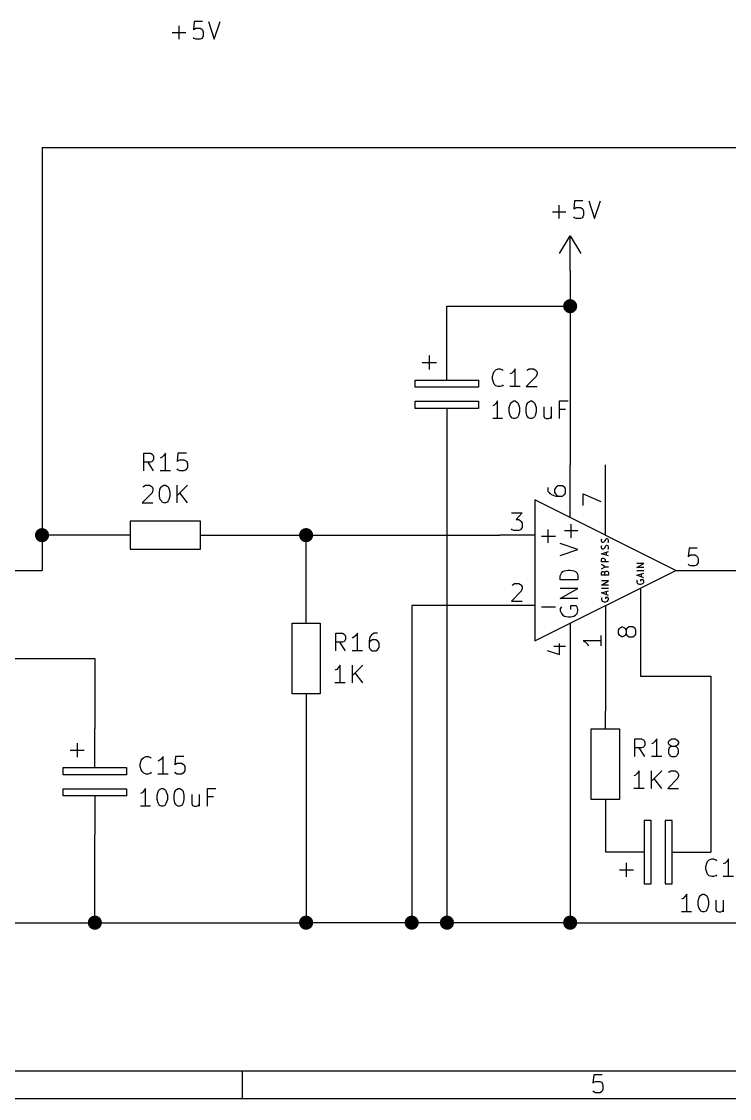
# Model space of a CAD drawing. Extents: x 10 to 410, y -287 to -10.
# Drawn here: x 194.1 to 245.2, y -287 to -209.3 of the extents above; entities that cross this region are included whole.
import ezdxf

# ---------------------------------------------------------------- set-up
doc = ezdxf.new("R2010")
doc.units = 0
doc.header["$MEASUREMENT"] = 0
for name, color, linetype in [('CYAN2', 4, 'CONTINUOUS'), ('GREEN2', 3, 'CONTINUOUS'), ('LYELLOW', 51, 'CONTINUOUS'), ('RED2', 1, 'CONTINUOUS')]:
    doc.layers.add(name, color=color, linetype=linetype)

msp = doc.modelspace()

# ---------------------------------------------------------------- linework, layer by layer
at = {"layer": 'CYAN2', "linetype": 'CONTINUOUS'}
for p, q in [((206.553, -209.347), (206.502, -209.956)), ((207.162, -209.347), (206.553, -209.347)), ((207.594, -209.347), (208.001, -210.617)), ((208.001, -210.617), (208.432, -209.347)), ((204.978, -210.134), (205.943, -210.134)), ((205.461, -210.617), (205.461, -209.652)), ((206.502, -209.956), (206.553, -209.906)), ((206.553, -209.906), (206.68, -209.829)), ((206.68, -209.829), (206.985, -209.829)), ((206.985, -209.829), (207.112, -209.906)), ((207.112, -209.906), (207.162, -209.956)), ((207.162, -209.956), (207.213, -210.083)), ((207.213, -210.388), (207.162, -210.49)), ((207.213, -210.083), (207.213, -210.388)), ((206.553, -210.566), (206.502, -210.49)), ((206.68, -210.617), (206.553, -210.566)), ((206.985, -210.617), (206.68, -210.617)), ((207.112, -210.566), (206.985, -210.617)), ((207.162, -210.49), (207.112, -210.566)), ((232.893, -223.545), (232.893, -222.58)), ((233.985, -222.275), (233.934, -222.885)), ((233.934, -222.885), (233.985, -222.834)), ((234.594, -222.275), (233.985, -222.275)), ((233.985, -222.834), (234.112, -222.758)), ((234.112, -222.758), (234.417, -222.758)), ((234.417, -222.758), (234.544, -222.834)), ((234.544, -222.834), (234.594, -222.885)), ((235.026, -222.275), (235.433, -223.545)), ((235.433, -223.545), (235.864, -222.275)), ((232.41, -223.063), (233.375, -223.063)), ((233.985, -223.495), (233.934, -223.418)), ((234.112, -223.545), (233.985, -223.495)), ((234.417, -223.545), (234.112, -223.545)), ((234.544, -223.495), (234.417, -223.545)), ((234.594, -223.418), (234.544, -223.495)), ((234.594, -222.885), (234.645, -223.012)), ((234.645, -223.317), (234.594, -223.418)), ((234.645, -223.012), (234.645, -223.317)), ((228.194, -234.569), (228.321, -234.467)), ((228.321, -234.467), (228.498, -234.391)), ((228.498, -234.391), (228.625, -234.391)), ((228.625, -234.391), (228.803, -234.467)), ((228.803, -234.467), (228.854, -234.518)), ((229.718, -234.391), (229.591, -234.569)), ((229.718, -235.661), (229.718, -234.391)), ((230.556, -234.518), (230.607, -234.467)), ((230.607, -234.467), (230.734, -234.391)), ((230.734, -234.391), (231.038, -234.391)), ((231.038, -234.391), (231.165, -234.467)), ((231.165, -234.467), (231.216, -234.518)), ((228.067, -234.95), (228.143, -234.696)), ((228.067, -235.128), (228.067, -234.95)), ((228.143, -235.356), (228.067, -235.128)), ((228.143, -234.696), (228.194, -234.569)), ((229.464, -234.696), (229.337, -234.747)), ((229.591, -234.569), (229.464, -234.696)), ((231.216, -234.95), (230.505, -235.661)), ((231.216, -234.518), (231.292, -234.645)), ((231.292, -234.747), (231.216, -234.95)), ((231.292, -234.645), (231.292, -234.747)), ((228.194, -235.483), (228.143, -235.356)), ((228.321, -235.61), (228.194, -235.483)), ((228.498, -235.661), (228.321, -235.61)), ((228.625, -235.661), (228.498, -235.661)), ((228.803, -235.61), (228.625, -235.661)), ((228.854, -235.534), (228.803, -235.61)), ((230.073, -235.661), (229.337, -235.661)), ((230.505, -235.661), (231.292, -235.661)), ((228.448, -236.703), (228.321, -236.88)), ((228.448, -237.973), (228.448, -236.703)), ((229.413, -236.83), (229.464, -236.779)), ((229.464, -236.779), (229.591, -236.703)), ((229.591, -236.703), (229.718, -236.703)), ((229.718, -236.703), (229.845, -236.779)), ((229.845, -236.779), (229.895, -236.83)), ((230.632, -236.83), (230.683, -236.779)), ((230.683, -236.779), (230.81, -236.703)), ((230.81, -236.703), (230.911, -236.703)), ((230.911, -236.703), (231.038, -236.779)), ((231.038, -236.779), (231.115, -236.83)), ((232.918, -237.973), (232.918, -236.703)), ((232.918, -236.703), (233.528, -236.703)), ((228.194, -237.007), (228.092, -237.058)), ((228.321, -236.88), (228.194, -237.007)), ((229.286, -237.185), (229.362, -236.957)), ((229.286, -237.49), (229.286, -237.185)), ((229.362, -237.744), (229.286, -237.49)), ((229.362, -236.957), (229.413, -236.83)), ((229.895, -236.83), (229.946, -236.957)), ((229.946, -236.957), (230.022, -237.185)), ((230.022, -237.49), (229.946, -237.744)), ((230.022, -237.185), (230.022, -237.49)), ((230.505, -237.185), (230.556, -236.957)), ((230.505, -237.49), (230.505, -237.185)), ((230.556, -237.744), (230.505, -237.49)), ((230.556, -236.957), (230.632, -236.83)), ((231.115, -236.83), (231.165, -236.957)), ((231.165, -236.957), (231.216, -237.185)), ((231.216, -237.49), (231.165, -237.744)), ((231.216, -237.185), (231.216, -237.49)), ((231.775, -237.134), (231.775, -237.795)), ((232.308, -237.134), (232.308, -237.973)), ((233.35, -237.312), (232.918, -237.312)), ((228.803, -237.973), (228.092, -237.973)), ((229.413, -237.846), (229.362, -237.744)), ((229.464, -237.922), (229.413, -237.846)), ((229.591, -237.973), (229.464, -237.922)), ((229.718, -237.973), (229.591, -237.973)), ((229.845, -237.922), (229.718, -237.973)), ((229.895, -237.846), (229.845, -237.922)), ((229.946, -237.744), (229.895, -237.846)), ((230.632, -237.846), (230.556, -237.744)), ((230.683, -237.922), (230.632, -237.846)), ((230.81, -237.973), (230.683, -237.922)), ((230.911, -237.973), (230.81, -237.973)), ((231.038, -237.922), (230.911, -237.973)), ((231.115, -237.846), (231.038, -237.922)), ((231.165, -237.744), (231.115, -237.846)), ((231.775, -237.795), (231.826, -237.922)), ((231.826, -237.922), (231.953, -237.973)), ((231.953, -237.973), (232.131, -237.973)), ((232.131, -237.973), (232.258, -237.922)), ((232.258, -237.922), (232.308, -237.846)), ((202.921, -241.732), (202.921, -240.462)), ((202.921, -240.462), (203.403, -240.462)), ((203.403, -240.462), (203.53, -240.538)), ((203.53, -240.538), (203.581, -240.589)), ((203.581, -240.589), (203.632, -240.716)), ((204.368, -240.64), (204.241, -240.767)), ((204.495, -240.462), (204.368, -240.64)), ((204.495, -241.732), (204.495, -240.462)), ((205.384, -240.462), (205.334, -241.071)), ((205.994, -240.462), (205.384, -240.462)), ((203.403, -241.122), (202.921, -241.122)), ((203.632, -241.732), (203.225, -241.122)), ((203.53, -241.071), (203.403, -241.122)), ((203.581, -241.021), (203.53, -241.071)), ((203.632, -240.894), (203.581, -241.021)), ((203.632, -240.716), (203.632, -240.894)), ((204.241, -240.767), (204.114, -240.817)), ((205.334, -241.071), (205.384, -241.021)), ((205.384, -241.021), (205.511, -240.944)), ((205.511, -240.944), (205.816, -240.944)), ((205.816, -240.944), (205.943, -241.021)), ((205.943, -241.021), (205.994, -241.071)), ((205.994, -241.071), (206.07, -241.198)), ((206.07, -241.198), (206.07, -241.503)), ((204.851, -241.732), (204.114, -241.732)), ((205.384, -241.681), (205.334, -241.605)), ((205.511, -241.732), (205.384, -241.681)), ((205.816, -241.732), (205.511, -241.732)), ((205.943, -241.681), (205.816, -241.732)), ((205.994, -241.605), (205.943, -241.681)), ((206.07, -241.503), (205.994, -241.605)), ((202.844, -242.9), (202.921, -242.849)), ((202.921, -242.849), (203.048, -242.773)), ((203.048, -242.773), (203.327, -242.773)), ((203.327, -242.773), (203.454, -242.849)), ((203.454, -242.849), (203.53, -242.9)), ((203.53, -242.9), (203.581, -243.027)), ((203.581, -243.027), (203.581, -243.129)), ((204.064, -243.256), (204.114, -243.027)), ((204.114, -243.027), (204.191, -242.9)), ((204.191, -242.9), (204.241, -242.849)), ((204.241, -242.849), (204.368, -242.773)), ((204.368, -242.773), (204.495, -242.773)), ((204.495, -242.773), (204.597, -242.849)), ((204.597, -242.849), (204.673, -242.9)), ((204.673, -242.9), (204.724, -243.027)), ((204.724, -243.027), (204.8, -243.256)), ((205.334, -244.043), (205.334, -242.773)), ((206.07, -242.773), (205.334, -243.51)), ((203.53, -243.332), (202.794, -244.043)), ((203.581, -243.129), (203.53, -243.332)), ((204.064, -243.561), (204.064, -243.256)), ((204.114, -243.815), (204.064, -243.561)), ((204.8, -243.561), (204.724, -243.815)), ((204.8, -243.256), (204.8, -243.561)), ((206.07, -244.043), (205.511, -243.332)), ((202.794, -244.043), (203.581, -244.043)), ((204.191, -243.916), (204.114, -243.815)), ((204.241, -243.992), (204.191, -243.916)), ((204.368, -244.043), (204.241, -243.992)), ((204.495, -244.043), (204.368, -244.043)), ((204.597, -243.992), (204.495, -244.043)), ((204.673, -243.916), (204.597, -243.992)), ((204.724, -243.815), (204.673, -243.916)), ((232.105, -246.939), (232.105, -245.974)), ((234.239, -246.075), (233.274, -246.075)), ((233.756, -246.583), (233.756, -245.593)), ((231.623, -246.456), (232.613, -246.456)), ((235.941, -246.71), (235.966, -246.634)), ((235.941, -246.812), (235.941, -246.71)), ((235.966, -246.863), (235.941, -246.812)), ((235.966, -246.888), (235.966, -246.863)), ((236.017, -246.913), (235.966, -246.888)), ((236.068, -246.913), (236.017, -246.913)), ((236.118, -246.888), (236.068, -246.913)), ((236.144, -246.863), (236.118, -246.888)), ((236.169, -246.812), (236.144, -246.863)), ((236.195, -246.736), (236.169, -246.812)), ((236.22, -246.685), (236.195, -246.736)), ((236.245, -246.659), (236.22, -246.685)), ((236.296, -246.634), (236.245, -246.659)), ((236.347, -246.634), (236.296, -246.634)), ((236.398, -246.659), (236.347, -246.634)), ((236.423, -246.685), (236.398, -246.659)), ((236.449, -246.736), (236.423, -246.685)), ((236.423, -246.913), (236.449, -246.837)), ((236.449, -246.837), (236.449, -246.736)), ((234.239, -247.421), (232.969, -246.99)), ((232.969, -247.853), (234.239, -247.421)), ((235.941, -247.193), (235.966, -247.117)), ((235.941, -247.294), (235.941, -247.193)), ((235.966, -247.345), (235.941, -247.294)), ((235.941, -247.726), (236.449, -247.548)), ((235.966, -247.371), (235.966, -247.345)), ((236.017, -247.396), (235.966, -247.371)), ((236.068, -247.396), (236.017, -247.396)), ((236.118, -247.371), (236.068, -247.396)), ((236.144, -247.345), (236.118, -247.371)), ((236.169, -247.294), (236.144, -247.345)), ((236.195, -247.218), (236.169, -247.294)), ((236.22, -247.167), (236.195, -247.218)), ((236.245, -247.142), (236.22, -247.167)), ((236.296, -247.117), (236.245, -247.142)), ((236.347, -247.117), (236.296, -247.117)), ((236.296, -247.828), (236.296, -247.599)), ((236.398, -247.142), (236.347, -247.117)), ((236.423, -247.167), (236.398, -247.142)), ((236.449, -247.218), (236.423, -247.167)), ((236.423, -247.396), (236.449, -247.32)), ((236.449, -247.32), (236.449, -247.218)), ((236.449, -247.879), (235.941, -247.726)), ((235.941, -248.133), (235.966, -248.082)), ((235.941, -248.31), (235.941, -248.133)), ((236.449, -248.31), (235.941, -248.31)), ((235.966, -248.056), (236.017, -248.031)), ((235.966, -248.082), (235.966, -248.056)), ((236.017, -248.031), (236.093, -248.031)), ((236.093, -248.031), (236.144, -248.056)), ((236.144, -248.056), (236.169, -248.082)), ((236.169, -248.082), (236.195, -248.133)), ((236.195, -248.133), (236.195, -248.31)), ((238.481, -248.717), (238.989, -248.412)), ((238.989, -248.412), (238.481, -248.412)), ((232.969, -249.301), (233.045, -249.123)), ((233.045, -249.123), (233.147, -248.996)), ((233.147, -248.996), (233.274, -248.945)), ((233.274, -248.945), (233.528, -248.895)), ((233.528, -248.895), (233.705, -248.895)), ((233.705, -248.895), (233.934, -248.945)), ((233.934, -248.945), (234.061, -248.996)), ((234.061, -248.996), (234.188, -249.123)), ((234.188, -249.123), (234.239, -249.301)), ((236.195, -248.666), (235.941, -248.488)), ((235.941, -248.818), (236.195, -248.666)), ((235.941, -249.098), (235.966, -249.047)), ((235.941, -249.276), (235.941, -249.098)), ((235.966, -249.022), (236.017, -248.996)), ((235.966, -249.047), (235.966, -249.022)), ((236.017, -248.996), (236.068, -248.996)), ((236.068, -248.996), (236.118, -249.022)), ((236.118, -249.022), (236.144, -249.047)), ((236.144, -249.047), (236.169, -249.098)), ((236.169, -249.098), (236.195, -249.022)), ((236.169, -249.098), (236.169, -249.276)), ((236.195, -248.666), (236.449, -248.666)), ((236.195, -249.022), (236.22, -248.996)), ((236.22, -248.996), (236.271, -248.971)), ((236.271, -248.971), (236.347, -248.971)), ((236.347, -248.971), (236.398, -248.996)), ((236.398, -248.996), (236.423, -249.022)), ((236.423, -249.022), (236.449, -249.072)), ((236.449, -249.072), (236.449, -249.276)), ((238.989, -248.717), (238.481, -248.717)), ((238.989, -248.945), (238.481, -248.945)), ((238.481, -249.276), (238.989, -249.123)), ((238.836, -249.403), (238.836, -249.174)), ((232.969, -249.606), (232.969, -249.301)), ((234.239, -249.606), (232.969, -249.606)), ((234.239, -249.301), (234.239, -249.606)), ((236.449, -249.276), (235.941, -249.276)), ((235.941, -249.987), (236.449, -249.682)), ((236.449, -249.682), (235.941, -249.682)), ((236.449, -249.987), (235.941, -249.987)), ((238.989, -249.453), (238.481, -249.276)), ((238.506, -249.631), (238.481, -249.682)), ((238.481, -249.682), (238.481, -249.758)), ((238.481, -249.758), (238.506, -249.809)), ((238.506, -249.809), (238.531, -249.86)), ((238.531, -249.86), (238.582, -249.885)), ((238.582, -249.885), (238.684, -249.911)), ((238.684, -249.911), (238.76, -249.911)), ((238.938, -249.606), (238.76, -249.606)), ((238.76, -249.606), (238.76, -249.707)), ((238.76, -249.911), (238.862, -249.885)), ((238.862, -249.885), (238.912, -249.86)), ((238.912, -249.86), (238.963, -249.809)), ((238.963, -249.631), (238.938, -249.606)), ((238.989, -249.707), (238.963, -249.631)), ((238.963, -249.809), (238.989, -249.758)), ((238.989, -249.758), (238.989, -249.707)), ((232.969, -250.952), (234.239, -250.215)), ((234.239, -250.215), (232.969, -250.215)), ((236.449, -250.215), (235.941, -250.215)), ((235.941, -250.546), (236.449, -250.393)), ((236.449, -250.723), (235.941, -250.546)), ((236.296, -250.673), (236.296, -250.444)), ((231.623, -251.536), (232.613, -251.536)), ((234.239, -250.952), (232.969, -250.952)), ((233.045, -251.536), (232.969, -251.663)), ((234.112, -251.485), (233.705, -251.485)), ((233.705, -251.485), (233.705, -251.739)), ((234.188, -251.536), (234.112, -251.485)), ((234.239, -251.739), (234.188, -251.536)), ((235.966, -250.901), (235.941, -250.952)), ((235.941, -250.952), (235.941, -251.028)), ((235.941, -251.028), (235.966, -251.079)), ((235.966, -251.079), (235.991, -251.13)), ((235.991, -251.13), (236.042, -251.155)), ((236.042, -251.155), (236.144, -251.181)), ((236.144, -251.181), (236.22, -251.181)), ((236.398, -250.876), (236.22, -250.876)), ((236.22, -250.876), (236.22, -250.977)), ((236.22, -251.181), (236.322, -251.155)), ((236.322, -251.155), (236.372, -251.13)), ((236.372, -251.13), (236.423, -251.079)), ((236.423, -250.901), (236.398, -250.876)), ((236.449, -250.977), (236.423, -250.901)), ((236.423, -251.079), (236.449, -251.028)), ((236.449, -251.028), (236.449, -250.977)), ((232.969, -251.663), (232.969, -251.841)), ((232.969, -251.841), (233.045, -252.019)), ((233.045, -252.019), (233.147, -252.146)), ((233.147, -252.146), (233.274, -252.222)), ((233.274, -252.222), (233.528, -252.273)), ((233.528, -252.273), (233.705, -252.273)), ((233.705, -252.273), (233.934, -252.222)), ((233.934, -252.222), (234.061, -252.146)), ((234.061, -252.146), (234.188, -252.019)), ((234.188, -252.019), (234.239, -251.841)), ((234.239, -251.841), (234.239, -251.739)), ((216.764, -254.711), (216.764, -253.441)), ((216.764, -253.441), (217.246, -253.441)), ((217.246, -253.441), (217.373, -253.517)), ((217.373, -253.517), (217.424, -253.568)), ((217.424, -253.568), (217.475, -253.695)), ((217.475, -253.873), (217.424, -254)), ((217.475, -253.695), (217.475, -253.873)), ((218.084, -253.746), (217.957, -253.797)), ((218.211, -253.619), (218.084, -253.746)), ((218.338, -253.441), (218.211, -253.619)), ((218.338, -254.711), (218.338, -253.441)), ((219.227, -253.746), (219.177, -254)), ((219.354, -253.568), (219.227, -253.746)), ((219.431, -253.517), (219.354, -253.568)), ((219.532, -253.441), (219.431, -253.517)), ((219.786, -253.441), (219.532, -253.441)), ((217.246, -254.102), (216.764, -254.102)), ((217.475, -254.711), (217.068, -254.102)), ((217.373, -254.051), (217.246, -254.102)), ((217.424, -254), (217.373, -254.051)), ((219.177, -254), (219.177, -254.483)), ((219.227, -254.051), (219.177, -254.178)), ((219.177, -254.483), (219.227, -254.584)), ((219.304, -254), (219.227, -254.051)), ((219.227, -254.584), (219.304, -254.66)), ((219.431, -253.924), (219.304, -254)), ((219.304, -254.66), (219.431, -254.711)), ((219.659, -253.924), (219.431, -253.924)), ((219.786, -254), (219.659, -253.924)), ((219.659, -254.711), (219.786, -254.66)), ((219.837, -254.051), (219.786, -254)), ((219.786, -254.66), (219.837, -254.584)), ((219.913, -254.178), (219.837, -254.051)), ((219.837, -254.584), (219.913, -254.483)), ((219.913, -254.483), (219.913, -254.178)), ((218.694, -254.711), (217.957, -254.711)), ((219.431, -254.711), (219.659, -254.711)), ((216.84, -256.057), (216.713, -256.108)), ((216.967, -255.93), (216.84, -256.057)), ((217.094, -255.753), (216.967, -255.93)), ((217.094, -257.023), (217.094, -255.753)), ((217.983, -257.023), (217.983, -255.753)), ((218.719, -255.753), (217.983, -256.489)), ((218.719, -257.023), (218.161, -256.311)), ((217.449, -257.023), (216.713, -257.023)), ((238.354, -262.331), (238.354, -261.061)), ((238.354, -261.061), (238.836, -261.061)), ((238.836, -261.061), (238.963, -261.137)), ((238.963, -261.671), (238.836, -261.722)), ((238.963, -261.137), (239.014, -261.188)), ((239.014, -261.62), (238.963, -261.671)), ((239.014, -261.188), (239.065, -261.315)), ((239.065, -261.493), (239.014, -261.62)), ((239.065, -261.315), (239.065, -261.493)), ((239.674, -261.366), (239.547, -261.417)), ((239.801, -261.239), (239.674, -261.366)), ((239.928, -261.061), (239.801, -261.239)), ((239.928, -262.331), (239.928, -261.061)), ((240.767, -261.315), (240.817, -261.188)), ((240.767, -261.366), (240.767, -261.315)), ((240.817, -261.493), (240.767, -261.366)), ((240.817, -261.188), (240.894, -261.137)), ((240.894, -261.544), (240.817, -261.493)), ((240.894, -261.671), (240.817, -261.722)), ((240.894, -261.137), (241.021, -261.061)), ((241.021, -261.62), (240.894, -261.544)), ((241.021, -261.62), (240.894, -261.671)), ((241.021, -261.061), (241.249, -261.061)), ((241.249, -261.62), (241.021, -261.62)), ((241.249, -261.061), (241.376, -261.137)), ((241.376, -261.544), (241.249, -261.62)), ((241.376, -261.671), (241.249, -261.62)), ((241.376, -261.137), (241.427, -261.188)), ((241.427, -261.493), (241.376, -261.544)), ((241.427, -261.722), (241.376, -261.671)), ((241.427, -261.188), (241.503, -261.315)), ((241.503, -261.366), (241.427, -261.493)), ((241.503, -261.315), (241.503, -261.366)), ((202.794, -262.509), (202.921, -262.407)), ((202.921, -262.407), (203.098, -262.331)), ((203.098, -262.331), (203.225, -262.331)), ((203.225, -262.331), (203.403, -262.407)), ((203.403, -262.407), (203.454, -262.458)), ((204.318, -262.331), (204.191, -262.509)), ((204.318, -263.601), (204.318, -262.331)), ((205.207, -262.331), (205.156, -262.941)), ((205.816, -262.331), (205.207, -262.331)), ((238.836, -261.722), (238.354, -261.722)), ((239.065, -262.331), (238.658, -261.722)), ((240.284, -262.331), (239.547, -262.331)), ((240.817, -261.722), (240.767, -261.849)), ((240.767, -261.849), (240.767, -262.103)), ((240.767, -262.103), (240.817, -262.204)), ((240.817, -262.204), (240.894, -262.28)), ((240.894, -262.28), (241.021, -262.331)), ((241.021, -262.331), (241.249, -262.331)), ((241.249, -262.331), (241.376, -262.28)), ((241.376, -262.28), (241.427, -262.204)), ((241.503, -261.849), (241.427, -261.722)), ((241.427, -262.204), (241.503, -262.103)), ((241.503, -262.103), (241.503, -261.849)), ((202.667, -262.89), (202.743, -262.636)), ((202.667, -263.068), (202.667, -262.89)), ((202.743, -263.296), (202.667, -263.068)), ((202.743, -262.636), (202.794, -262.509)), ((204.064, -262.636), (203.937, -262.687)), ((204.191, -262.509), (204.064, -262.636)), ((205.156, -262.941), (205.207, -262.89)), ((205.207, -262.89), (205.334, -262.814)), ((205.334, -262.814), (205.638, -262.814)), ((205.638, -262.814), (205.765, -262.89)), ((205.765, -262.89), (205.816, -262.941)), ((205.816, -262.941), (205.892, -263.068)), ((205.892, -263.068), (205.892, -263.373)), ((202.794, -263.423), (202.743, -263.296)), ((202.921, -263.55), (202.794, -263.423)), ((203.098, -263.601), (202.921, -263.55)), ((203.225, -263.601), (203.098, -263.601)), ((203.403, -263.55), (203.225, -263.601)), ((203.454, -263.474), (203.403, -263.55)), ((204.673, -263.601), (203.937, -263.601)), ((205.207, -263.55), (205.156, -263.474)), ((205.334, -263.601), (205.207, -263.55)), ((205.638, -263.601), (205.334, -263.601)), ((205.765, -263.55), (205.638, -263.601)), ((205.816, -263.474), (205.765, -263.55)), ((205.892, -263.373), (205.816, -263.474)), ((238.404, -263.677), (238.277, -263.728)), ((238.531, -263.55), (238.404, -263.677)), ((238.658, -263.373), (238.531, -263.55)), ((238.658, -264.643), (238.658, -263.373)), ((239.547, -264.643), (239.547, -263.373)), ((240.284, -263.373), (239.547, -264.109)), ((240.284, -264.643), (239.751, -263.931)), ((241.427, -263.931), (240.716, -264.643)), ((240.767, -263.5), (240.817, -263.449)), ((240.817, -263.449), (240.944, -263.373)), ((240.944, -263.373), (241.249, -263.373)), ((241.249, -263.373), (241.376, -263.449)), ((241.376, -263.449), (241.427, -263.5)), ((241.427, -263.5), (241.503, -263.627)), ((241.503, -263.728), (241.427, -263.931)), ((241.503, -263.627), (241.503, -263.728)), ((203.048, -264.643), (202.921, -264.82)), ((203.048, -265.913), (203.048, -264.643)), ((203.962, -264.897), (204.013, -264.77)), ((204.013, -264.77), (204.064, -264.719)), ((204.064, -264.719), (204.191, -264.643)), ((204.191, -264.643), (204.318, -264.643)), ((204.318, -264.643), (204.445, -264.719)), ((204.445, -264.719), (204.495, -264.77)), ((204.495, -264.77), (204.546, -264.897)), ((205.156, -264.897), (205.232, -264.77)), ((205.232, -264.77), (205.283, -264.719)), ((205.283, -264.719), (205.41, -264.643)), ((205.41, -264.643), (205.511, -264.643)), ((205.511, -264.643), (205.638, -264.719)), ((205.638, -264.719), (205.715, -264.77)), ((205.715, -264.77), (205.765, -264.897)), ((207.518, -265.913), (207.518, -264.643)), ((207.518, -264.643), (208.128, -264.643)), ((239.014, -264.643), (238.277, -264.643)), ((240.716, -264.643), (241.503, -264.643)), ((202.794, -264.947), (202.692, -264.998)), ((202.921, -264.82), (202.794, -264.947)), ((203.886, -265.125), (203.962, -264.897)), ((203.886, -265.43), (203.886, -265.125)), ((203.962, -265.684), (203.886, -265.43)), ((204.546, -264.897), (204.622, -265.125)), ((204.622, -265.43), (204.546, -265.684)), ((204.622, -265.125), (204.622, -265.43)), ((205.105, -265.125), (205.156, -264.897)), ((205.105, -265.43), (205.105, -265.125)), ((205.156, -265.684), (205.105, -265.43)), ((205.765, -264.897), (205.816, -265.125)), ((205.816, -265.43), (205.765, -265.684)), ((205.816, -265.125), (205.816, -265.43)), ((206.375, -265.074), (206.375, -265.735)), ((206.908, -265.074), (206.908, -265.913)), ((207.95, -265.252), (207.518, -265.252)), ((203.403, -265.913), (202.692, -265.913)), ((204.013, -265.786), (203.962, -265.684)), ((204.064, -265.862), (204.013, -265.786)), ((204.191, -265.913), (204.064, -265.862)), ((204.318, -265.913), (204.191, -265.913)), ((204.445, -265.862), (204.318, -265.913)), ((204.495, -265.786), (204.445, -265.862)), ((204.546, -265.684), (204.495, -265.786)), ((205.232, -265.786), (205.156, -265.684)), ((205.283, -265.862), (205.232, -265.786)), ((205.41, -265.913), (205.283, -265.862)), ((205.511, -265.913), (205.41, -265.913)), ((205.638, -265.862), (205.511, -265.913)), ((205.715, -265.786), (205.638, -265.862)), ((205.765, -265.684), (205.715, -265.786)), ((206.375, -265.735), (206.426, -265.862)), ((206.426, -265.862), (206.553, -265.913)), ((206.553, -265.913), (206.731, -265.913)), ((206.731, -265.913), (206.858, -265.862)), ((206.858, -265.862), (206.908, -265.786)), ((243.459, -270.281), (243.535, -270.027)), ((243.535, -270.027), (243.586, -269.9)), ((243.586, -269.9), (243.713, -269.799)), ((243.713, -269.799), (243.891, -269.723)), ((243.891, -269.723), (244.018, -269.723)), ((244.018, -269.723), (244.196, -269.799)), ((244.196, -269.799), (244.246, -269.85)), ((244.856, -270.027), (244.729, -270.078)), ((244.983, -269.9), (244.856, -270.027)), ((245.11, -269.723), (244.983, -269.9)), ((245.11, -270.993), (245.11, -269.723)), ((243.459, -270.459), (243.459, -270.281)), ((243.535, -270.688), (243.459, -270.459)), ((243.586, -270.815), (243.535, -270.688)), ((243.713, -270.942), (243.586, -270.815)), ((243.891, -270.993), (243.713, -270.942)), ((244.196, -270.942), (244.018, -270.993)), ((244.246, -270.866), (244.196, -270.942)), ((244.018, -270.993), (243.891, -270.993)), ((245.466, -270.993), (244.729, -270.993)), ((241.96, -272.44), (241.833, -272.567)), ((242.087, -272.263), (241.96, -272.44)), ((242.087, -273.533), (242.087, -272.263)), ((242.926, -272.745), (242.976, -272.517)), ((242.976, -272.517), (243.053, -272.39)), ((243.053, -272.39), (243.103, -272.339)), ((243.103, -272.339), (243.23, -272.263)), ((243.23, -272.263), (243.357, -272.263)), ((243.357, -272.263), (243.459, -272.339)), ((243.459, -272.339), (243.535, -272.39)), ((243.535, -272.39), (243.586, -272.517)), ((243.586, -272.517), (243.662, -272.745)), ((241.833, -272.567), (241.706, -272.618)), ((242.926, -273.05), (242.926, -272.745)), ((242.976, -273.304), (242.926, -273.05)), ((243.053, -273.406), (242.976, -273.304)), ((243.586, -273.304), (243.535, -273.406)), ((243.662, -273.05), (243.586, -273.304)), ((243.662, -272.745), (243.662, -273.05)), ((244.196, -272.694), (244.196, -273.355)), ((244.729, -272.694), (244.729, -273.533)), ((242.443, -273.533), (241.706, -273.533)), ((243.103, -273.482), (243.053, -273.406)), ((243.23, -273.533), (243.103, -273.482)), ((243.357, -273.533), (243.23, -273.533)), ((243.459, -273.482), (243.357, -273.533)), ((243.535, -273.406), (243.459, -273.482)), ((244.196, -273.355), (244.246, -273.482)), ((244.246, -273.482), (244.373, -273.533)), ((244.373, -273.533), (244.551, -273.533)), ((244.551, -273.533), (244.678, -273.482)), ((244.678, -273.482), (244.729, -273.406))]:
    msp.add_line(p, q, dxfattribs=at)
at = {"layer": 'GREEN2', "linetype": 'CONTINUOUS'}
for p, q in [((195.58, -218.44), (195.58, -246.38)), ((195.58, -218.44), (247.65, -218.44)), ((233.68, -227.33), (233.68, -229.87)), ((224.79, -232.41), (224.79, -229.87)), ((224.79, -229.87), (233.68, -229.87)), ((233.68, -229.87), (233.68, -241.3)), ((224.79, -240.03), (224.79, -274.32)), ((200.66, -246.38), (195.58, -246.38)), ((195.58, -246.38), (195.58, -248.92)), ((208.28, -246.38), (214.63, -246.38)), ((214.63, -251.46), (214.63, -246.38)), ((214.63, -246.38), (228.6, -246.38)), ((187.96, -248.92), (195.58, -248.92)), ((243.84, -248.92), (252.73, -248.92)), ((228.6, -251.46), (222.25, -251.46)), ((222.25, -251.46), (222.25, -274.32)), ((190.5, -255.27), (199.39, -255.27)), ((199.39, -255.27), (199.39, -260.35)), ((233.68, -256.54), (233.68, -274.32)), ((236.22, -256.54), (236.22, -259.08)), ((238.76, -256.54), (243.84, -256.54)), ((243.84, -256.54), (243.84, -269.24)), ((214.63, -259.08), (214.63, -274.32)), ((236.22, -266.7), (236.22, -269.24)), ((199.39, -274.32), (199.39, -267.97)), ((190.5, -274.32), (199.39, -274.32)), ((199.39, -274.32), (214.63, -274.32)), ((222.25, -274.32), (214.63, -274.32)), ((224.79, -274.32), (222.25, -274.32)), ((233.68, -274.32), (224.79, -274.32)), ((233.68, -274.32), (252.73, -274.32))]:
    msp.add_line(p, q, dxfattribs=at)
at = {"layer": 'GREEN2', "const_width": 0.508}
for points in [[(233.426, -229.87, 1), (233.934, -229.87, 1)], [(195.326, -246.38, 1), (195.834, -246.38, 1)], [(214.376, -246.38, 1), (214.884, -246.38, 1)], [(199.136, -274.32, 1), (199.644, -274.32, 1)], [(214.376, -274.32, 1), (214.884, -274.32, 1)], [(221.996, -274.32, 1), (222.504, -274.32, 1)], [(224.536, -274.32, 1), (225.044, -274.32, 1)], [(233.426, -274.32, 1), (233.934, -274.32, 1)]]:
    msp.add_lwpolyline(points, format="xyb", close=True, dxfattribs=at)
at = {"layer": 'LYELLOW', "linetype": 'CONTINUOUS'}
for p, q in [((241.3, -248.92), (231.14, -243.84)), ((231.14, -243.84), (231.14, -254)), ((231.14, -254), (241.3, -248.92))]:
    msp.add_line(p, q, dxfattribs=at)
at = {"layer": 'RED2', "linetype": 'CONTINUOUS'}
for p, q in [((232.918, -226.06), (233.68, -224.79)), ((233.68, -227.33), (233.68, -224.79)), ((233.68, -224.79), (234.442, -226.06)), ((224.79, -235.204), (224.79, -232.41)), ((223.52, -233.426), (223.52, -234.442)), ((223.012, -233.934), (224.028, -233.934)), ((222.504, -235.712), (222.504, -235.204)), ((222.504, -235.204), (227.076, -235.204)), ((227.076, -235.204), (227.076, -235.712)), ((227.076, -235.712), (222.504, -235.712)), ((222.504, -237.236), (222.504, -236.728)), ((222.504, -236.728), (227.076, -236.728)), ((227.076, -236.728), (227.076, -237.236)), ((227.076, -237.236), (222.504, -237.236)), ((224.79, -237.236), (224.79, -240.03)), ((233.68, -245.11), (233.68, -241.3)), ((236.22, -246.38), (236.22, -241.3)), ((232.08, -242.951), (232.08, -243.205)), ((232.639, -242.951), (232.562, -243.078)), ((232.689, -242.9), (232.639, -242.951)), ((232.816, -242.824), (232.689, -242.9)), ((233.121, -242.824), (232.816, -242.824)), ((233.223, -242.9), (233.121, -242.824)), ((233.299, -242.951), (233.223, -242.9)), ((233.35, -243.078), (233.299, -242.951)), ((232.08, -243.205), (232.156, -243.307)), ((232.156, -243.307), (232.207, -243.383)), ((232.207, -243.383), (232.385, -243.484)), ((232.385, -243.484), (232.639, -243.561)), ((232.562, -243.078), (232.562, -243.307)), ((232.562, -243.307), (232.639, -243.434)), ((232.639, -243.434), (232.689, -243.484)), ((232.639, -243.561), (233.121, -243.561)), ((232.689, -243.484), (232.816, -243.561)), ((233.121, -243.561), (233.223, -243.484)), ((233.223, -243.484), (233.299, -243.434)), ((233.299, -243.434), (233.35, -243.307)), ((233.35, -243.307), (233.35, -243.078)), ((234.62, -244.246), (234.62, -243.408)), ((234.62, -243.408), (235.89, -243.942)), ((241.3, -248.92), (231.14, -243.84)), ((231.14, -243.84), (231.14, -254)), ((201.93, -245.364), (201.93, -247.396)), ((207.01, -245.364), (201.93, -245.364)), ((207.01, -247.396), (207.01, -245.364)), ((229.438, -244.78), (230.226, -244.78)), ((230.226, -244.78), (229.794, -245.262)), ((229.794, -245.262), (229.972, -245.262)), ((229.972, -245.262), (230.099, -245.339)), ((230.099, -245.339), (230.149, -245.389)), ((229.489, -245.999), (229.438, -245.923)), ((229.616, -246.05), (229.489, -245.999)), ((229.972, -246.05), (229.616, -246.05)), ((230.099, -245.999), (229.972, -246.05)), ((230.149, -245.923), (230.099, -245.999)), ((230.149, -245.389), (230.226, -245.516)), ((230.226, -245.821), (230.149, -245.923)), ((230.226, -245.516), (230.226, -245.821)), ((201.93, -246.38), (200.66, -246.38)), ((207.01, -246.38), (208.28, -246.38)), ((231.14, -246.38), (228.6, -246.38)), ((201.93, -247.396), (207.01, -247.396)), ((242.265, -247.32), (242.189, -247.929)), ((242.849, -247.32), (242.265, -247.32)), ((242.189, -247.929), (242.265, -247.879)), ((242.265, -248.539), (242.189, -248.463)), ((242.265, -247.879), (242.367, -247.802)), ((242.367, -247.802), (242.672, -247.802)), ((242.672, -247.802), (242.799, -247.879)), ((242.799, -247.879), (242.849, -247.929)), ((242.849, -248.463), (242.799, -248.539)), ((242.849, -247.929), (242.926, -248.056)), ((242.926, -248.361), (242.849, -248.463)), ((242.926, -248.056), (242.926, -248.361)), ((231.14, -254), (241.3, -248.92)), ((241.3, -248.92), (243.84, -248.92)), ((242.367, -248.59), (242.265, -248.539)), ((242.672, -248.59), (242.367, -248.59)), ((242.799, -248.539), (242.672, -248.59)), ((229.489, -249.987), (229.565, -249.936)), ((229.565, -249.936), (229.667, -249.86)), ((229.667, -249.86), (229.972, -249.86)), ((229.972, -249.86), (230.099, -249.936)), ((230.099, -249.936), (230.149, -249.987)), ((230.149, -249.987), (230.226, -250.114)), ((230.149, -250.419), (229.438, -251.13)), ((230.226, -250.215), (230.149, -250.419)), ((230.226, -250.114), (230.226, -250.215)), ((238.76, -250.19), (238.76, -256.54)), ((214.63, -252.73), (214.63, -251.46)), ((231.14, -251.46), (228.6, -251.46)), ((229.438, -251.13), (230.226, -251.13)), ((236.22, -251.46), (236.22, -256.54)), ((213.614, -257.81), (213.614, -252.73)), ((213.614, -252.73), (215.646, -252.73)), ((215.646, -252.73), (215.646, -257.81)), ((233.68, -252.73), (233.68, -256.54)), ((237.16, -253.238), (237.236, -253.111)), ((237.236, -253.111), (237.287, -253.06)), ((237.287, -253.06), (237.414, -252.984)), ((237.414, -252.984), (237.465, -252.984)), ((237.465, -252.984), (237.592, -253.06)), ((237.592, -253.06), (237.642, -253.111)), ((237.642, -253.111), (237.719, -253.238)), ((237.769, -253.111), (237.719, -253.238)), ((237.82, -253.06), (237.769, -253.111)), ((237.947, -252.984), (237.82, -253.06)), ((238.201, -252.984), (237.947, -252.984)), ((238.303, -253.06), (238.201, -252.984)), ((238.379, -253.111), (238.303, -253.06)), ((238.43, -253.238), (238.379, -253.111)), ((235.89, -253.619), (235.89, -254.356)), ((237.16, -253.467), (237.16, -253.238)), ((237.236, -253.594), (237.16, -253.467)), ((237.287, -253.644), (237.236, -253.594)), ((237.414, -253.721), (237.287, -253.644)), ((237.465, -253.721), (237.414, -253.721)), ((237.592, -253.644), (237.465, -253.721)), ((237.642, -253.594), (237.592, -253.644)), ((237.719, -253.467), (237.642, -253.594)), ((237.719, -253.238), (237.719, -253.467)), ((237.719, -253.467), (237.769, -253.594)), ((237.769, -253.594), (237.82, -253.644)), ((237.82, -253.644), (237.947, -253.721)), ((237.947, -253.721), (238.201, -253.721)), ((238.201, -253.721), (238.303, -253.644)), ((238.303, -253.644), (238.379, -253.594)), ((238.379, -253.594), (238.43, -253.467)), ((238.43, -253.467), (238.43, -253.238)), ((232.512, -254.381), (233.35, -254.381)), ((232.918, -254.991), (232.918, -254.203)), ((235.89, -254), (234.62, -254)), ((234.62, -254), (234.798, -254.102)), ((234.798, -254.102), (234.925, -254.229)), ((234.925, -254.229), (234.975, -254.356)), ((232.029, -254.686), (232.918, -254.991)), ((215.646, -257.81), (213.614, -257.81)), ((214.63, -257.81), (214.63, -259.08)), ((236.22, -260.35), (236.22, -259.08)), ((199.39, -263.144), (199.39, -260.35)), ((235.204, -265.43), (235.204, -260.35)), ((235.204, -260.35), (237.236, -260.35)), ((237.236, -260.35), (237.236, -265.43)), ((198.12, -261.366), (198.12, -262.382)), ((197.612, -261.874), (198.628, -261.874)), ((197.104, -263.652), (197.104, -263.144)), ((197.104, -263.144), (201.676, -263.144)), ((201.676, -263.144), (201.676, -263.652)), ((201.676, -263.652), (197.104, -263.652)), ((197.104, -265.176), (197.104, -264.668)), ((197.104, -264.668), (201.676, -264.668)), ((201.676, -264.668), (201.676, -265.176)), ((201.676, -265.176), (197.104, -265.176)), ((199.39, -265.176), (199.39, -267.97)), ((237.236, -265.43), (235.204, -265.43)), ((236.22, -265.43), (236.22, -266.7)), ((239.522, -266.954), (239.014, -266.954)), ((239.014, -266.954), (239.014, -271.526)), ((239.522, -271.526), (239.522, -266.954)), ((240.538, -266.954), (240.538, -271.526)), ((241.046, -266.954), (240.538, -266.954)), ((241.046, -271.526), (241.046, -266.954)), ((239.014, -269.24), (236.22, -269.24)), ((241.046, -269.24), (243.84, -269.24)), ((237.744, -271.018), (237.744, -270.002)), ((237.236, -270.51), (238.252, -270.51)), ((239.014, -271.526), (239.522, -271.526)), ((240.538, -271.526), (241.046, -271.526)), ((11.9888, -285.013), (408, -285.013)), ((210.007, -285.013), (210.007, -286.995)), ((235.382, -285.293), (235.306, -285.902)), ((235.991, -285.293), (235.382, -285.293)), ((235.306, -285.902), (235.382, -285.826)), ((235.382, -286.512), (235.306, -286.461)), ((235.382, -285.826), (235.509, -285.775)), ((235.509, -286.588), (235.382, -286.512)), ((235.509, -285.775), (235.814, -285.775)), ((235.814, -285.775), (235.941, -285.826)), ((235.941, -286.512), (235.814, -286.588)), ((235.941, -285.826), (235.991, -285.902)), ((235.991, -286.461), (235.941, -286.512)), ((235.991, -285.902), (236.042, -286.029)), ((236.042, -286.334), (235.991, -286.461)), ((236.042, -286.029), (236.042, -286.334)), ((10.0076, -286.995), (409.981, -286.995)), ((235.814, -286.588), (235.509, -286.588))]:
    msp.add_line(p, q, dxfattribs=at)

doc.saveas('drawing.dxf')
